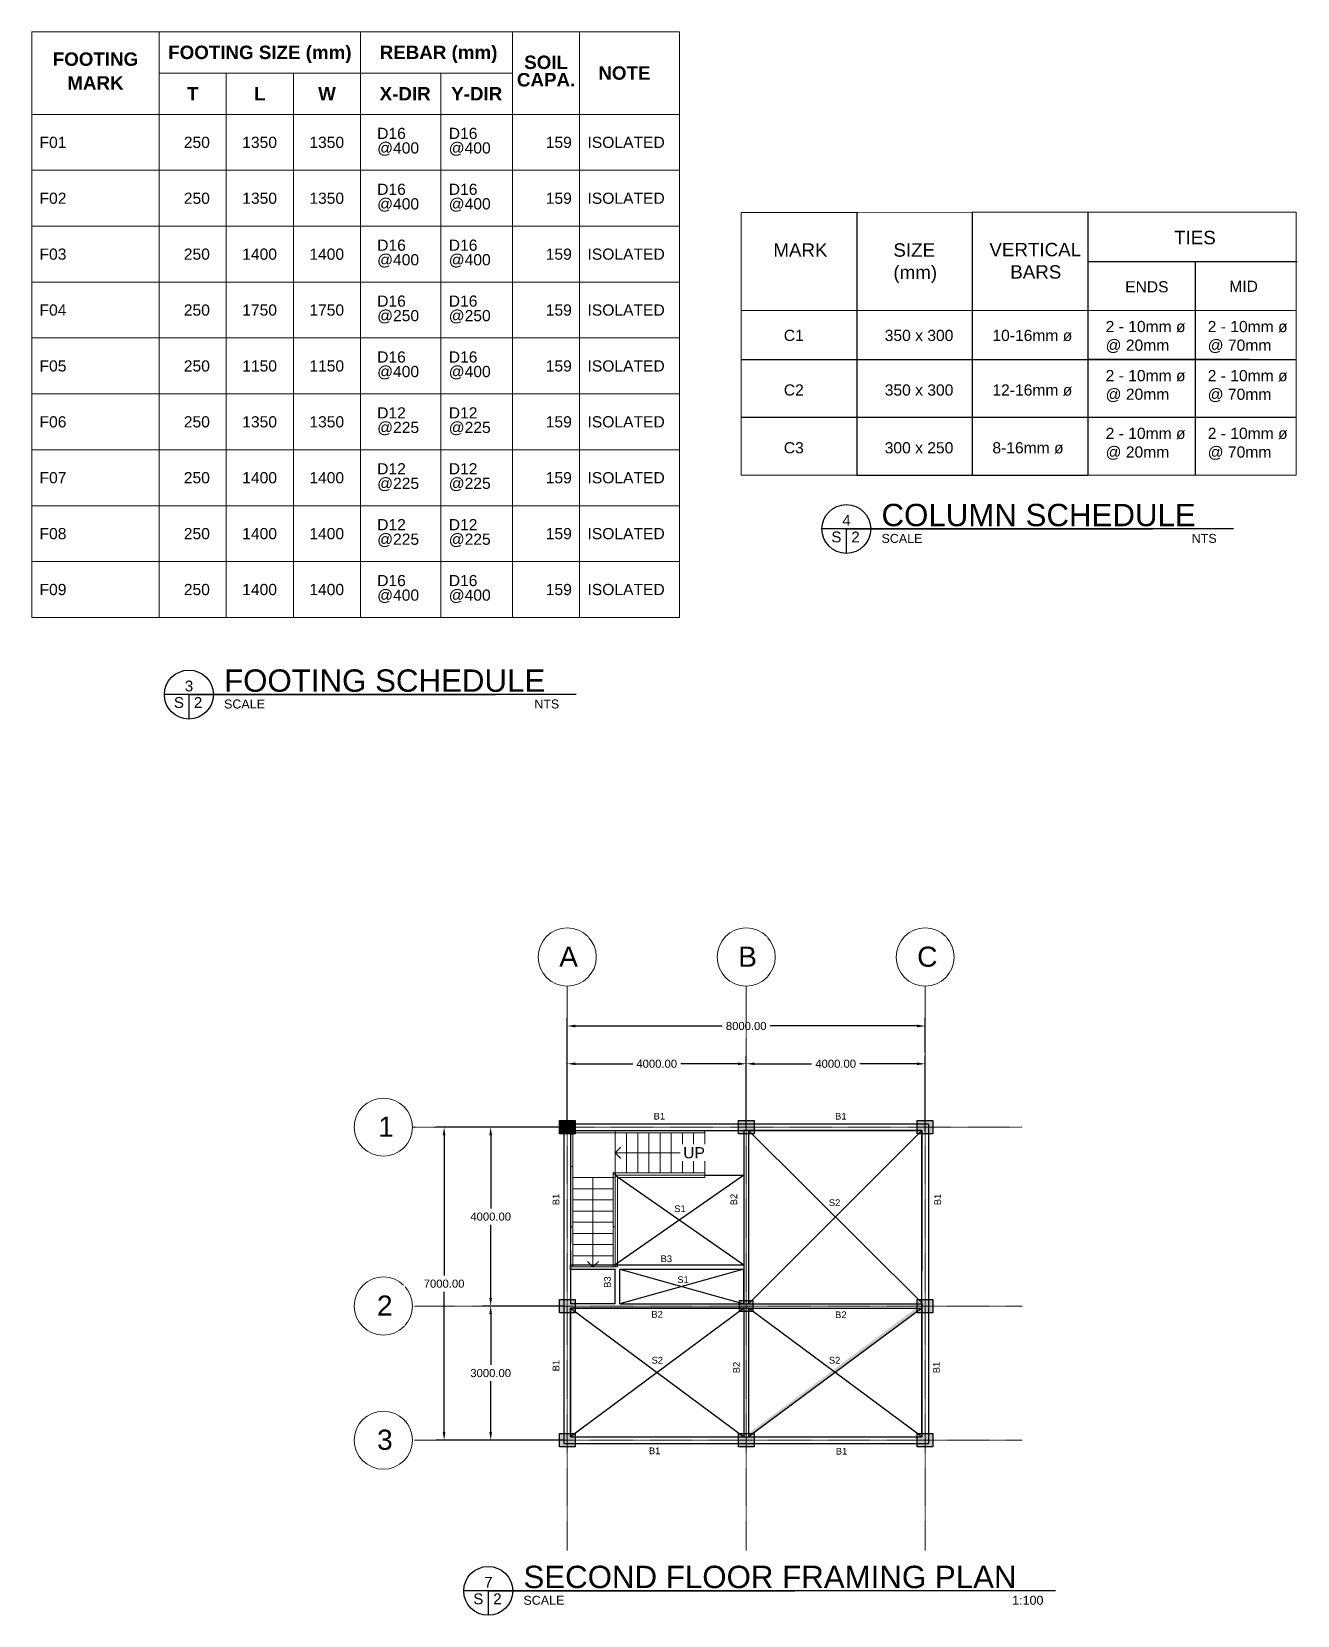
# Model space of a CAD drawing. Header units: inches. Extents: x -1 to 315328, y 6829 to 107833.
# Drawn here: x 209515 to 237801, y 66966 to 102381 of the extents above; entities that cross this region are included whole.
import ezdxf
from ezdxf.enums import TextEntityAlignment as Align

# ---------------------------------------------------------------- set-up
doc = ezdxf.new("R2010")
doc.units = ezdxf.units.IN
doc.header["$MEASUREMENT"] = 0
doc.linetypes.add('Grid Line', pattern=[22.225, 12.7, -3.175, 3.175, -3.175])
doc.linetypes.add('Overhead', pattern=[3.96875, 2.38125, -1.5875])
for name, color, linetype, lineweight in [('A-FLOR-HRAL', 11, 'Continuous', 9), ('S-COLS', 52, 'Continuous', 9), ('S-GRID', 1, 'Continuous', 9), ('S-GRID-IDEN', 1, 'Continuous', 9), ('S-STRS', 31, 'Continuous', 9), ('S-STRS-ANNO', 31, 'Continuous', 9), ('S-STRS-IDEN', 31, 'Continuous', 9), ('Table(Etc)', 8, 'Continuous', 0), ('Table(Main)', 2, 'Continuous', 0), ('Table(Sub)', 7, 'Continuous', 0), ('TableText(Body)', 7, 'Continuous', 0), ('TableText(Head)', 6, 'Continuous', 0), ('TableText(RowHead)', 9, 'Continuous', 0)]:
    doc.layers.add(name, color=color, linetype=linetype, lineweight=lineweight)
doc.layers.add('Layer2', color=7, linetype='Continuous')
doc.layers.add('TEXTS', color=2, linetype='Continuous')
doc.styles.add('Arial', font='arial.ttf', dxfattribs={"height": 250})
doc.styles.add('Arial_1', font='arial.ttf', dxfattribs={"height": 450})
doc.styles.add('Cell Body', font='arial.ttf')
doc.styles.add('Cell Head', font='arial.ttf')
doc.styles.get("Standard").update_dxf_attribs({"font": 'arial.ttf'})
doc.styles.add('Table Head', font='arialbd.ttf')
doc.dimstyles.get("Standard").update_dxf_attribs({"dimtxt": 0.18, "dimasz": 0.18, "dimexe": 0.18, "dimexo": 0.0625, "dimgap": 0.09, "dimtad": 0, "dimtih": 1, "dimtoh": 1, "dimdec": 4, "dimzin": 0, "dimdsep": 46, "dimtxsty": 'Standard', "dimcen": 0.09, "dimadec": 0, "dimazin": 0, "dimtfac": 1, "dimtdec": 4, "dimtofl": 0, "dimtmove": 0, "dimatfit": 3, "dimfxl": 1, "dimtolj": 1, "dimtzin": 0, "dimarcsym": 0})

# ---------------------------------------------------------------- blocks, each defined once
blk = doc.blocks.new('*D438')
at = {"color": 0, "lineweight": -2, "transparency": 16777216}
for p, q in [((221484, 77915), (221484, 80325)), ((221664, 80145), (224950, 80145)), ((229304, 80145), (226017, 80145)), ((229484, 79552), (229484, 80325))]:
    blk.add_line(p, q, dxfattribs=at)
at = {"color": 0, "transparency": 16777216}
for points in [[(221664, 80175), (221664, 80115), (221484, 80145)], [(229304, 80175), (229304, 80115), (229484, 80145)]]:
    blk.add_solid(points, dxfattribs=at)
at = {"layer": 'Defpoints', "color": 0, "transparency": 16777216}
for p in [(229484, 80145), (229484, 79489), (221484, 77853)]:
    blk.add_point(p, dxfattribs=at)
at = {"color": 0, "transparency": 16777216, "insert": (225484, 80145), "char_height": 180, "attachment_point": 5}
blk.add_mtext('\\A1;8000.00', dxfattribs=at)
blk = doc.blocks.new('*D439')
at = {"color": 0, "lineweight": -2, "transparency": 16777216}
for p, q in [((221484, 77915), (221484, 79480)), ((225484, 77870), (225484, 79480)), ((221664, 79300), (222947, 79300)), ((225304, 79300), (224020, 79300))]:
    blk.add_line(p, q, dxfattribs=at)
at = {"color": 0, "transparency": 16777216}
for points in [[(221664, 79330), (221664, 79270), (221484, 79300)], [(225304, 79330), (225304, 79270), (225484, 79300)]]:
    blk.add_solid(points, dxfattribs=at)
at = {"layer": 'Defpoints', "color": 0, "transparency": 16777216}
for p in [(225484, 79300), (221484, 77853), (225484, 77807)]:
    blk.add_point(p, dxfattribs=at)
at = {"color": 0, "transparency": 16777216, "insert": (223484, 79300), "char_height": 180, "attachment_point": 5}
blk.add_mtext('\\A1;4000.00', dxfattribs=at)
blk = doc.blocks.new('*D440')
at = {"color": 0, "lineweight": -2, "transparency": 16777216}
for p, q in [((225484, 77870), (225484, 79480)), ((229484, 77795), (229484, 79480)), ((225664, 79300), (226947, 79300)), ((229304, 79300), (228020, 79300))]:
    blk.add_line(p, q, dxfattribs=at)
at = {"color": 0, "transparency": 16777216}
for points in [[(225664, 79330), (225664, 79270), (225484, 79300)], [(229304, 79330), (229304, 79270), (229484, 79300)]]:
    blk.add_solid(points, dxfattribs=at)
at = {"layer": 'Defpoints', "color": 0, "transparency": 16777216}
for p in [(229484, 79300), (225484, 77807), (229484, 77732)]:
    blk.add_point(p, dxfattribs=at)
at = {"color": 0, "transparency": 16777216, "insert": (227484, 79300), "char_height": 180, "attachment_point": 5}
blk.add_mtext('\\A1;4000.00', dxfattribs=at)
blk = doc.blocks.new('*D443')
at = {"color": 0, "lineweight": -2, "transparency": 16777216}
for p, q in [((221421, 77882), (219593, 77882)), ((219773, 77702), (219773, 76064)), ((219773, 74062), (219773, 75700)), ((221421, 73882), (219593, 73882))]:
    blk.add_line(p, q, dxfattribs=at)
at = {"color": 0, "transparency": 16777216}
for points in [[(219743, 77702), (219803, 77702), (219773, 77882)], [(219743, 74062), (219803, 74062), (219773, 73882)]]:
    blk.add_solid(points, dxfattribs=at)
at = {"layer": 'Defpoints', "color": 0, "transparency": 16777216}
for p in [(221484, 77882), (219773, 73882), (221484, 73882)]:
    blk.add_point(p, dxfattribs=at)
at = {"color": 0, "transparency": 16777216, "insert": (219773, 75882), "char_height": 180, "attachment_point": 5}
blk.add_mtext('\\A1;4000.00', dxfattribs=at)
blk = doc.blocks.new('*D441')
at = {"color": 0, "lineweight": -2, "transparency": 16777216}
for p, q in [((221421, 73882), (219593, 73882)), ((219773, 73702), (219773, 72564)), ((219773, 71062), (219773, 72200)), ((221419, 70882), (219593, 70882))]:
    blk.add_line(p, q, dxfattribs=at)
at = {"color": 0, "transparency": 16777216}
for points in [[(219743, 73702), (219803, 73702), (219773, 73882)], [(219743, 71062), (219803, 71062), (219773, 70882)]]:
    blk.add_solid(points, dxfattribs=at)
at = {"layer": 'Defpoints', "color": 0, "transparency": 16777216}
for p in [(221484, 73882), (219773, 70882), (221481, 70882)]:
    blk.add_point(p, dxfattribs=at)
at = {"color": 0, "transparency": 16777216, "insert": (219773, 72382), "char_height": 180, "attachment_point": 5}
blk.add_mtext('\\A1;3000.00', dxfattribs=at)
blk = doc.blocks.new('*D442')
at = {"color": 0, "lineweight": -2, "transparency": 16777216}
for p, q in [((220445, 77882), (218552, 77882)), ((218732, 77702), (218732, 74564)), ((218732, 71062), (218732, 74200)), ((220445, 70882), (218552, 70882))]:
    blk.add_line(p, q, dxfattribs=at)
at = {"color": 0, "transparency": 16777216}
for points in [[(218702, 77702), (218762, 77702), (218732, 77882)], [(218702, 71062), (218762, 71062), (218732, 70882)]]:
    blk.add_solid(points, dxfattribs=at)
at = {"layer": 'Defpoints', "color": 0, "transparency": 16777216}
for p in [(220507, 77882), (218732, 70882), (220507, 70882)]:
    blk.add_point(p, dxfattribs=at)
at = {"color": 0, "transparency": 16777216, "insert": (218732, 74382), "char_height": 180, "attachment_point": 5}
blk.add_mtext('\\A1;7000.00', dxfattribs=at)
blk = doc.blocks.new('Top Rail Type - Top Rail_Internal_-425698-2F')
at = {"layer": 'A-FLOR-HRAL'}
for p, q in [((-7269, -3853), (-7269, -3128)), ((-7219, -3128), (-7219, -3853)), ((-7194, -3053), (-6269, -3053)), ((-6269, -3103), (-7194, -3103)), ((-6269, -3053), (-4269, -3053)), ((-6269, -3053), (-6269, -3103)), ((-4269, -3103), (-6269, -3103)), ((-4269, -3053), (-4269, -3103)), ((-7269, -3853), (-7219, -3853)), ((-7219, -5203), (-7269, -5203))]:
    blk.add_line(p, q, dxfattribs=at)
blk = doc.blocks.new('Top Rail Type - Top Rail_Internal_-V1-2F')
at = {"layer": 'A-FLOR-HRAL'}
for p, q in [((-7269, -3128), (-7269, -3853)), ((-7219, -3128), (-7219, -3853)), ((-6269, -3053), (-7194, -3053)), ((-6269, -3103), (-7194, -3103)), ((-4269, -3053), (-6269, -3053)), ((-4269, -3103), (-6269, -3103)), ((-4269, -3103), (-4269, -3053)), ((-7269, -3853), (-7269, -6103)), ((-7219, -3853), (-7219, -6103)), ((-7219, -6103), (-7269, -6103))]:
    blk.add_line(p, q, dxfattribs=at)
blk = doc.blocks.new('Top Rail Type - Top Rail_Internal_-425710-2F')
at = {"layer": 'A-FLOR-HRAL'}
for p, q in [((-6275, -4002), (-6324, -4002)), ((-6324, -4002), (-6319, -4022)), ((-6320, -4021), (-6270, -4033)), ((-6320, -4103), (-6320, -4021)), ((-6320, -4103), (-6270, -4103)), ((-6275, -4002), (-4269, -4002)), ((-6264, -4052), (-6275, -4002)), ((-6270, -4033), (-6270, -4103)), ((-4269, -4002), (-4269, -4052)), ((-6270, -5203), (-6320, -5203))]:
    blk.add_line(p, q, dxfattribs=at)
blk = doc.blocks.new('Top Rail Type - Top Rail_Internal_-V2-2F')
at = {"layer": 'A-FLOR-HRAL'}
for p, q in [((-6295, -4027), (-6320, -4027)), ((-6320, -4027), (-6320, -4103)), ((-6320, -4103), (-6320, -6103)), ((-6270, -4027), (-6295, -4027)), ((-6270, -4027), (-6270, -4103)), ((-6270, -4103), (-6270, -6103)), ((-6269, -4027), (-6269, -4002)), ((-6269, -4052), (-6269, -4027)), ((-4269, -4052), (-6269, -4052)), ((-4269, -4052), (-4269, -4002)), ((-6270, -6103), (-6320, -6103))]:
    blk.add_line(p, q, dxfattribs=at)
blk = doc.blocks.new('Grid - M_Grid Head - Circle-11575-1F')
at = {"layer": 'S-GRID-IDEN'}
blk.add_circle((0, 0), 6.5, dxfattribs=at)

msp = doc.modelspace()

# ---------------------------------------------------------------- hatches: boundary and pattern name
h = msp.add_hatch(color=256)
h.dxf.hatch_style = 1
h.paths.add_polyline_path([(221558.60211, 77732.11524), (221658.60211, 77732.11524), (221658.60211, 77807.11524), (221558.60211, 77807.11524)], flags=16)
h.paths.add_polyline_path([(221558.60211, 77807.11524), (221658.60211, 77807.11524), (221658.60211, 77957.11524), (221408.60211, 77957.11524), (221408.60211, 77732.11524), (221558.60211, 77732.11524)], flags=17)
h.paths.add_polyline_path([(221308.60211, 77732.11524), (221408.60211, 77732.11524), (221408.60211, 77957.11524), (221658.60211, 77957.11524), (221658.60211, 78032.11524), (221308.60211, 78032.11524)])
h = msp.add_hatch(color=256)
h.dxf.hatch_style = 1
h.paths.add_polyline_path([(225308.60211, 78032.11524), (225658.60211, 78032.11524), (225658.60211, 77732.11524), (225308.60211, 77732.11524)])
h.paths.add_polyline_path([(229658.60211, 77732.11524), (229308.60211, 77732.11524), (229308.60211, 78032.11524), (229658.60211, 78032.11524)])
h.paths.add_polyline_path([(221308.60211, 73732.11524), (221308.60211, 74032.11524), (221658.60211, 74032.11524), (221658.60211, 73732.11524)])
h.paths.add_polyline_path([(225333.60211, 73757.11524), (225333.60211, 74007.11524), (225633.60211, 74007.11524), (225633.60211, 73757.11524)])
h.paths.add_polyline_path([(229308.60211, 73732.11524), (229308.60211, 74032.11524), (229658.60211, 74032.11524), (229658.60211, 73732.11524)])
h.paths.add_polyline_path([(221308.60211, 70732.11524), (221308.60211, 71032.11524), (221658.60211, 71032.11524), (221658.60211, 70732.11524)])
h.paths.add_polyline_path([(225308.60211, 70732.11524), (225308.60211, 71032.11524), (225658.60211, 71032.11524), (225658.60211, 70732.11524)])
h.paths.add_polyline_path([(229308.60211, 70732.11524), (229308.60211, 71032.11524), (229658.60211, 71032.11524), (229658.60211, 70732.11524)])
edge = h.paths.add_edge_path()
edge.add_line((229408.60211, 73832.11524), (229408.60211, 73932.11524))
edge.add_line((225433.60211, 70957.11524), (225533.60211, 70957.11524))

# ---------------------------------------------------------------- linework, layer by layer
for p, q in [((221308.60211, 78032.11524), (221658.60211, 78032.11524)), ((221308.60211, 77732.11524), (221308.60211, 78032.11524)), ((221658.60211, 78032.11524), (221658.60211, 77732.11524)), ((225308.60211, 78032.11524), (225658.60211, 78032.11524)), ((225308.60211, 77732.11524), (225308.60211, 78032.11524)), ((225658.60211, 78032.11524), (225658.60211, 77732.11524)), ((229308.60211, 78032.11524), (229658.60211, 78032.11524)), ((229308.60211, 77732.11524), (229308.60211, 78032.11524)), ((229658.60211, 78032.11524), (229658.60211, 77732.11524)), ((221658.60211, 77732.11524), (221308.60211, 77732.11524)), ((221483.60211, 77732.11524), (221483.60211, 77882.11524)), ((221483.60211, 77882.11524), (221658.60211, 77882.11524)), ((225658.60211, 77732.11524), (225308.60211, 77732.11524)), ((225533.60211, 77807.11524), (225433.60211, 77807.11524)), ((225533.60211, 73932.11524), (229408.60211, 77807.11524)), ((229408.60211, 77807.11524), (225533.60211, 77807.11524)), ((225533.60211, 77807.11524), (229408.60211, 73957.11524)), ((229658.60211, 77732.11524), (229308.60211, 77732.11524)), ((229408.60211, 70957.11524), (229408.60211, 77807.11524)), ((222558.60211, 76807.51524), (225433.60211, 74807.11524)), ((225433.60211, 76807.51524), (222558.60211, 74807.11524)), ((224558.60211, 76807.51524), (225433.60211, 76807.51524)), ((221559.00211, 74807.11524), (225434.00211, 74807.11524)), ((221559.00211, 74707.11524), (221559.00211, 74807.11524)), ((221559.00211, 74707.11524), (222558.60211, 74707.11524)), ((222558.17452, 73932.11524), (222558.60211, 74707.11524)), ((222658.60211, 74707.11524), (225434.00211, 74707.11524)), ((222658.60211, 73932.11524), (222658.60211, 74707.11524)), ((222658.60211, 74707.11524), (225433.60211, 73932.11524)), ((225433.60211, 74707.11524), (222658.60211, 73932.11524)), ((225433.60211, 73932.11524), (225433.60211, 74707.11524)), ((221308.60211, 74032.11524), (221658.60211, 74032.11524)), ((221308.60211, 73732.11524), (221308.60211, 74032.11524)), ((221658.60211, 74032.11524), (221658.60211, 73732.11524)), ((229308.60211, 74032.11524), (229658.60211, 74032.11524)), ((229308.60211, 73732.11524), (229308.60211, 74032.11524)), ((229658.60211, 74032.11524), (229658.60211, 73732.11524)), ((221658.60211, 73732.11524), (221308.60211, 73732.11524)), ((222558.17452, 73932.11524), (221558.60211, 73932.11524)), ((225433.60211, 73832.11524), (221558.60211, 73832.11524)), ((225433.60211, 73832.11524), (221558.60211, 70957.11524)), ((221558.60211, 70957.11524), (221558.60211, 73832.11524)), ((221558.60211, 73832.11524), (225433.60211, 70957.11524)), ((225333.60211, 74007.11524), (225633.60211, 74007.11524)), ((225333.60211, 73757.11524), (225333.60211, 74007.11524)), ((225633.60211, 73757.11524), (225333.60211, 73757.11524)), ((225433.60211, 73932.11524), (225533.60211, 73932.11524)), ((225533.60211, 73832.11524), (225433.60211, 73832.11524)), ((229408.60211, 73832.11524), (225533.60211, 70957.11524)), ((229408.60211, 70957.11524), (225533.60211, 73832.11524)), ((225633.60211, 74007.11524), (225633.60211, 73757.11524)), ((229658.60211, 73732.11524), (229308.60211, 73732.11524)), ((229408.60211, 73957.11524), (229408.60211, 73832.11524)), ((229408.60211, 73832.11524), (229408.60211, 73932.11524)), ((221308.60211, 71032.11524), (221658.60211, 71032.11524)), ((221308.60211, 70732.11524), (221308.60211, 71032.11524)), ((221658.60211, 71032.11524), (221658.60211, 70732.11524)), ((225308.60211, 71032.11524), (225658.60211, 71032.11524)), ((225308.60211, 70732.11524), (225308.60211, 71032.11524)), ((225433.60211, 70957.11524), (225533.60211, 70957.11524)), ((225533.60211, 70957.11524), (229408.60211, 70957.11524)), ((225658.60211, 71032.11524), (225658.60211, 70732.11524)), ((229308.60211, 71032.11524), (229658.60211, 71032.11524)), ((229308.60211, 70732.11524), (229308.60211, 71032.11524)), ((229658.60211, 71032.11524), (229658.60211, 70732.11524)), ((221658.60211, 70732.11524), (221308.60211, 70732.11524)), ((225658.60211, 70732.11524), (225308.60211, 70732.11524)), ((229658.60211, 70732.11524), (229308.60211, 70732.11524))]:
    msp.add_line(p, q)
at = {"color": 7, "true_color": 0xffffff}
for p, q in [((221408.60211, 77957.11524), (221408.60211, 73882.11524)), ((221408.60211, 77957.11524), (225483.60211, 77957.11524)), ((225483.60211, 77957.11524), (229558.60211, 77957.11524)), ((229558.60211, 77957.11524), (229558.60211, 73882.11524)), ((221558.60211, 77807.11524), (221558.60211, 75271.11524)), ((221558.60211, 77807.11524), (225433.60211, 77807.11524)), ((225433.60211, 77807.11524), (225433.60211, 73932.11524)), ((225533.60211, 77807.11524), (229408.60211, 77807.11524)), ((225533.60211, 77807.11524), (225533.60211, 73932.11524)), ((229408.60211, 77807.11524), (229408.60211, 74659.00009)), ((221558.60211, 75121.11524), (221558.60211, 73932.11524)), ((221408.60211, 73882.11524), (221408.60211, 70807.11524)), ((221558.60211, 73832.11524), (221558.60211, 73155.23039)), ((221558.60211, 73832.11524), (221558.60211, 70957.11524)), ((221558.60211, 73832.11524), (225433.60211, 73832.11524)), ((222658.60211, 73932.11524), (225433.60211, 73932.11524)), ((225433.60211, 73832.11524), (225433.60211, 73155.23039)), ((225433.60211, 73832.11524), (225433.60211, 70957.11524)), ((225533.60211, 73932.11524), (229408.60211, 73932.11524)), ((225533.60211, 73832.11524), (225533.60211, 73155.23039)), ((225533.60211, 73832.11524), (225533.60211, 70957.11524)), ((225533.60211, 73832.11524), (229408.60211, 73832.11524)), ((229408.60211, 73957.11524), (229408.60211, 70957.11524)), ((229408.60211, 73832.11524), (229408.60211, 73155.23039)), ((229558.60211, 73957.11524), (229558.60211, 70807.11524)), ((221558.60211, 70957.11524), (225433.60211, 70957.11524)), ((225533.60211, 70957.11524), (229408.60211, 70957.11524)), ((221408.60211, 70807.11524), (225483.60211, 70807.11524)), ((225483.60211, 70807.11524), (229558.60211, 70807.11524))]:
    msp.add_line(p, q, dxfattribs=at)
msp.add_lwpolyline([(221308.60211, 78032.11524), (221658.60211, 78032.11524), (221658.60211, 77732.11524), (221308.60211, 77732.11524)], close=True)
msp.add_lwpolyline([(221308.60211, 78032.11524), (221658.60211, 78032.11524), (221658.60211, 77732.11524), (221308.60211, 77732.11524)], close=True)
at = {"layer": 'Layer2', "ltscale": 1000}
for p, q in [((227955.01572, 98340.73544), (227955.01572, 96146.48387)), ((233118.45412, 98341.50199), (233118.65032, 96146.48387)), ((233118.55222, 97243.99293), (237800.96262, 97243.99293)), ((235521.15881, 97243.99293), (235521.20786, 96146.48387)), ((230536.7349, 96629.21922), (230536.7349, 96146.58103)), ((227955.01572, 96146.48387), (227955.05701, 95049.35809)), ((227955.01572, 96146.1103), (227955.01572, 95048.98452)), ((230536.7349, 96146.58103), (230536.7349, 95049.45524)), ((233118.65032, 96146.48387), (233118.74837, 95049.55241)), ((235521.20786, 96146.48387), (235521.20786, 95049.55241)), ((225373.33783, 95048.88736), (227955.01572, 95048.98452)), ((225373.33783, 95048.88736), (227955.25317, 95048.88736)), ((227955.05701, 95049.35809), (230536.7349, 95049.45524)), ((227955.05701, 95049.35809), (230536.97235, 95049.35809)), ((227955.05701, 95049.35809), (227955.09829, 93952.2323)), ((227955.05701, 95048.98452), (227955.05701, 93756.99711)), ((230536.7349, 95049.45524), (233118.74837, 95049.55241)), ((230536.77619, 95049.45524), (230536.77619, 93756.99711)), ((230536.97235, 95049.35809), (233118.69161, 95049.35809)), ((233118.69161, 95049.35809), (233118.77499, 93756.99711)), ((233118.69161, 95049.35809), (237773.19455, 95049.35809)), ((236734.19534, 95049.55241), (233118.74837, 95049.55241)), ((235521.24914, 95049.35809), (235521.24914, 93756.99711)), ((225373.37293, 93756.99711), (236734.23663, 93756.99711)), ((225373.37293, 93756.99711), (227955.28828, 93756.99711)), ((227955.09211, 93757.46784), (230537.00746, 93757.46784)), ((227955.09211, 93757.46784), (227955.1334, 92660.34205)), ((227955.09211, 93757.09427), (227955.09211, 92465.10686)), ((230536.81129, 93757.56499), (230536.81129, 92465.10686)), ((230537.00746, 93757.46784), (233118.72672, 93757.46784)), ((233118.72672, 93757.46784), (233118.81009, 92465.10686)), ((233118.72672, 93757.46784), (237773.22966, 93757.46784)), ((235521.28425, 93757.46784), (235521.28425, 92465.10686)), ((227955.12722, 92465.57759), (230537.04257, 92465.57759)), ((230537.04257, 92465.57759), (233118.76183, 92465.57759))]:
    msp.add_line(p, q, dxfattribs=at)
at = {"layer": 'Layer2'}
for p, q in [((227955.01572, 98340.73544), (227955.01572, 96628.74849)), ((230536.7349, 98341.20617), (230536.7349, 96629.21922))]:
    msp.add_line(p, q, dxfattribs=at)
at = {"layer": 'S-COLS', "lineweight": 35}
for p, q in [((221558.60211, 77732.11524), (221633.60211, 77732.11524)), ((221633.60211, 77732.11524), (221633.60211, 77807.11524))]:
    msp.add_line(p, q, dxfattribs=at)
at = {"layer": 'S-GRID', "linetype": 'Grid Line'}
for p, q in [((221483.60211, 68417.95438), (221483.60211, 81037.34708)), ((225483.60211, 68417.95438), (225483.60211, 81037.34708)), ((229483.60211, 68417.95438), (229483.60211, 81037.34708)), ((218024.60842, 77882.11524), (231653.64029, 77882.11524)), ((218073.8834, 73882.11524), (231653.64029, 73882.11524)), ((218073.8834, 70882.11524), (231653.64029, 70882.11524))]:
    msp.add_line(p, q, dxfattribs=at)
at = {"layer": 'S-STRS'}
for p, q in [((222558.60211, 76857.51524), (222558.60211, 77756.71524)), ((222808.60211, 76857.51524), (222808.60211, 77756.71524)), ((223058.60211, 76857.51524), (223058.60211, 77756.71524)), ((223308.60211, 76857.51524), (223308.60211, 77756.71524)), ((223558.60211, 76857.51524), (223558.60211, 77756.71524)), ((223808.60211, 76857.51524), (223808.60211, 77756.71524)), ((224058.60211, 76857.51524), (224058.60211, 77756.71524)), ((224308.60211, 76857.51524), (224308.60211, 77756.71524)), ((224558.60211, 76857.51524), (224558.60211, 77756.71524)), ((222508.20211, 76757.11524), (221609.00211, 76757.11524)), ((222508.20211, 76507.11524), (221609.00211, 76507.11524)), ((222608.60211, 76807.11524), (222558.60211, 76807.11524)), ((222558.60211, 76807.11524), (222558.60211, 76757.11524)), ((222558.60211, 76757.11524), (222558.60211, 76507.11524)), ((222558.60211, 76507.11524), (222558.60211, 76257.11524)), ((222808.60211, 76807.11524), (222608.60211, 76807.11524)), ((222608.60211, 76757.11524), (222608.60211, 74757.11524)), ((224558.60211, 76757.11524), (222608.60211, 76757.11524)), ((223058.60211, 76807.11524), (222808.60211, 76807.11524)), ((223308.60211, 76807.11524), (223058.60211, 76807.11524)), ((223558.60211, 76807.11524), (223308.60211, 76807.11524)), ((223808.60211, 76807.11524), (223558.60211, 76807.11524)), ((224058.60211, 76807.11524), (223808.60211, 76807.11524)), ((224308.60211, 76807.11524), (224058.60211, 76807.11524)), ((224558.60211, 76807.11524), (224308.60211, 76807.11524)), ((224558.60211, 76757.11524), (224558.60211, 76807.11524)), ((222508.20211, 76257.11524), (221609.00211, 76257.11524)), ((222558.60211, 76257.11524), (222558.60211, 76007.11524)), ((222508.20211, 76007.11524), (221609.00211, 76007.11524)), ((222558.60211, 76007.11524), (222558.60211, 75757.11524)), ((222508.20211, 75757.11524), (221609.00211, 75757.11524)), ((222508.20211, 75507.11524), (221609.00211, 75507.11524)), ((222558.60211, 75757.11524), (222558.60211, 75507.11524)), ((222558.60211, 75507.11524), (222558.60211, 75257.11524)), ((222508.20211, 75257.11524), (221609.00211, 75257.11524)), ((222558.60211, 75257.11524), (222558.60211, 75007.11524)), ((222508.20211, 75007.11524), (221609.00211, 75007.11524)), ((222508.20211, 74757.11524), (221609.00211, 74757.11524)), ((222558.60211, 75007.11524), (222558.60211, 74757.11524)), ((222558.60211, 74757.11524), (222608.60211, 74757.11524))]:
    msp.add_line(p, q, dxfattribs=at)
at = {"layer": 'S-STRS', "linetype": 'Overhead'}
for p, q in [((222558.60211, 76857.51524), (222558.60211, 77756.71524)), ((222808.60211, 76857.51524), (222808.60211, 77756.71524)), ((223058.60211, 76857.51524), (223058.60211, 77756.71524)), ((223308.60211, 76857.51524), (223308.60211, 77756.71524)), ((223558.60211, 76857.51524), (223558.60211, 77756.71524)), ((223808.60211, 76857.51524), (223808.60211, 77756.71524)), ((224058.60211, 76857.51524), (224058.60211, 77756.71524)), ((224308.60211, 76857.51524), (224308.60211, 77756.71524)), ((224558.60211, 76857.51524), (224558.60211, 77756.71524)), ((222508.20211, 76757.11524), (221609.00211, 76757.11524)), ((222508.20211, 76507.11524), (221609.00211, 76507.11524)), ((222508.20211, 76257.11524), (221609.00211, 76257.11524)), ((222508.20211, 76007.11524), (221609.00211, 76007.11524)), ((222508.20211, 75757.11524), (221609.00211, 75757.11524)), ((222508.20211, 75507.11524), (221609.00211, 75507.11524)), ((222508.20211, 75257.11524), (221609.00211, 75257.11524)), ((222508.20211, 75007.11524), (221609.00211, 75007.11524))]:
    msp.add_line(p, q, dxfattribs=at)
at = {"layer": 'S-STRS-ANNO'}
for p, q in [((222558.60211, 77307.11524), (222683.60211, 77432.11524)), ((222808.60211, 77307.11524), (222558.60211, 77307.11524)), ((222558.60211, 77307.11524), (222683.60211, 77182.11524)), ((223058.60211, 77307.11524), (222808.60211, 77307.11524)), ((223308.60211, 77307.11524), (223058.60211, 77307.11524)), ((223558.60211, 77307.11524), (223308.60211, 77307.11524)), ((223808.60211, 77307.11524), (223558.60211, 77307.11524)), ((224058.60211, 77307.11524), (223808.60211, 77307.11524)), ((224308.60211, 77307.11524), (224058.60211, 77307.11524)), ((224558.60211, 77307.11524), (224308.60211, 77307.11524)), ((222058.60211, 76757.11524), (222058.60211, 76507.11524)), ((222058.60211, 76507.11524), (222058.60211, 76257.11524)), ((222058.60211, 76257.11524), (222058.60211, 76007.11524)), ((222058.60211, 76007.11524), (222058.60211, 75757.11524)), ((222058.60211, 75757.11524), (222058.60211, 75507.11524)), ((222058.60211, 75507.11524), (222058.60211, 75257.11524)), ((222058.60211, 75257.11524), (222058.60211, 75007.11524)), ((222058.60211, 74757.11524), (221933.60211, 74882.11524)), ((222058.60211, 75007.11524), (222058.60211, 74757.11524)), ((222058.60211, 74757.11524), (222183.60211, 74882.11524))]:
    msp.add_line(p, q, dxfattribs=at)
at = {"layer": 'Table(Etc)'}
for p, q in [((221761.44577, 102381.19176), (221761.44577, 100531.19176)), ((212364.85223, 101456.19176), (220261.44577, 101456.19176)), ((213864.85223, 101456.19176), (213864.85223, 100531.19176)), ((215364.85223, 101456.19176), (215364.85223, 100531.19176)), ((218661.44577, 101456.19176), (218661.44577, 100531.19176)), ((213864.85223, 100531.19176), (213864.85223, 89281.19176)), ((215364.85223, 100531.19176), (215364.85223, 89281.19176)), ((218661.44577, 100531.19176), (218661.44577, 89281.19176)), ((221761.44577, 100531.19176), (221761.44577, 89281.19176)), ((209514.85223, 99281.19176), (223992.45497, 99281.19176)), ((209514.85223, 98031.19176), (223992.45497, 98031.19176)), ((209514.85223, 96781.19176), (223992.45497, 96781.19176)), ((209514.85223, 95531.19176), (223992.45497, 95531.19176)), ((209514.85223, 94281.19176), (223992.45497, 94281.19176)), ((209514.85223, 93031.19176), (223992.45497, 93031.19176)), ((209514.85223, 91781.19176), (223992.45497, 91781.19176)), ((209514.85223, 90531.19176), (223992.45497, 90531.19176))]:
    msp.add_line(p, q, dxfattribs=at)
at = {"layer": 'Table(Main)'}
for p, q in [((209514.85223, 100531.19176), (209514.85223, 89281.19176)), ((223992.45497, 100531.19176), (223992.45497, 89281.19176)), ((225373.29654, 98340.26472), (227955.01572, 98340.73544)), ((227955.01572, 98340.73544), (230536.7349, 98341.20617)), ((209514.85223, 89281.19176), (223992.45497, 89281.19176))]:
    msp.add_line(p, q, dxfattribs=at)
at = {"layer": 'Table(Main)', "ltscale": 1000}
for p, q in [((225373.29654, 98340.26472), (225373.29654, 96146.01315)), ((230536.7349, 98341.20617), (233118.45412, 98341.50199)), ((233118.45412, 98341.50199), (237773.15326, 98341.50199)), ((237773.15326, 98341.50199), (237773.15326, 96146.48387)), ((225373.29654, 96146.01315), (227955.21188, 96146.01315)), ((225373.29654, 96146.01315), (225373.33783, 95048.88736)), ((227955.01572, 96146.48387), (230536.93106, 96146.48387)), ((230536.93106, 96146.48387), (233118.65032, 96146.48387)), ((233118.65032, 96146.48387), (237773.15326, 96146.48387)), ((237773.15326, 96146.48387), (237773.15326, 95049.55241)), ((225373.33783, 95048.88736), (225373.37293, 93756.99711)), ((237773.19455, 95049.35809), (237773.19455, 93756.99711)), ((225373.37293, 93756.99711), (225373.40804, 92465.10686)), ((237773.22966, 93757.46784), (237773.22966, 92465.10686)), ((225373.40804, 92465.10686), (236734.27174, 92465.10686)), ((225373.40804, 92465.10686), (227955.32339, 92465.10686)), ((233118.76183, 92465.57759), (237773.22966, 92465.57759))]:
    msp.add_line(p, q, dxfattribs=at)
at = {"layer": 'Table(Main)'}
msp.add_lwpolyline([(209514.85223, 100531.19176), (209514.85223, 102381.19176), (223992.45497, 102381.19176), (223992.45497, 100531.19176), (209514.85223, 100531.19176)], dxfattribs=at)
at = {"layer": 'Table(Sub)'}
for p, q in [((212364.85223, 102381.19176), (212364.85223, 100531.19176)), ((216864.85223, 102381.19176), (216864.85223, 100531.19176)), ((220261.44577, 102381.19176), (220261.44577, 100531.19176)), ((212364.85223, 100531.19176), (212364.85223, 89281.19176)), ((216864.85223, 100531.19176), (216864.85223, 89281.19176)), ((220261.44577, 100531.19176), (220261.44577, 89281.19176))]:
    msp.add_line(p, q, dxfattribs=at)
at = {"layer": 'TEXTS'}
for p, q in [((236375.10713, 91259.88658), (227174.63258, 91259.88658)), ((227721.54717, 91259.88658), (234571.21461, 91259.88658)), ((227721.54717, 91259.88658), (227721.54717, 90712.97198)), ((227721.54717, 91259.88658), (227721.54717, 90712.97198)), ((227721.54717, 91259.88658), (227721.54717, 90712.97198)), ((221681.19394, 87557.04713), (212480.71938, 87557.04713)), ((213027.63398, 87557.04713), (219877.30142, 87557.04713)), ((213027.63398, 87557.04713), (213027.63398, 87010.13253)), ((213027.63398, 87557.04713), (213027.63398, 87010.13253)), ((213027.63398, 87557.04713), (213027.63398, 87010.13253)), ((232400.18313, 67512.71024), (219172.00584, 67512.71024)), ((219718.92044, 67512.71024), (226568.58788, 67512.71024)), ((219718.92044, 67512.71024), (219718.92044, 66965.79565)), ((219718.92044, 67512.71024), (219718.92044, 66965.79565)), ((219718.92044, 67512.71024), (219718.92044, 66965.79565)), ((219718.92044, 67512.71024), (219718.92044, 66965.79565))]:
    msp.add_line(p, q, dxfattribs=at)
for centre in [(227721.54717, 91259.88658), (227721.54717, 91259.88658), (227721.54717, 91259.88658), (213027.63398, 87557.04713), (213027.63398, 87557.04713), (213027.63398, 87557.04713), (219718.92044, 67512.71024), (219718.92044, 67512.71024), (219718.92044, 67512.71024), (219718.92044, 67512.71024)]:
    msp.add_circle(centre, 546.9146, dxfattribs=at)

# ---------------------------------------------------------------- block references
at = {"layer": 'A-FLOR-HRAL'}
for name in ['Top Rail Type - Top Rail_Internal_-425698-2F', 'Top Rail Type - Top Rail_Internal_-V1-2F', 'Top Rail Type - Top Rail_Internal_-425710-2F', 'Top Rail Type - Top Rail_Internal_-V2-2F']:
    msp.add_blockref(name, (228828.09313, 80859.65709), dxfattribs=at)
at = {"layer": 'S-GRID-IDEN', "xscale": 99.99999999999993, "yscale": 99.99999999999993, "zscale": 99.99999999999993}
for p in [(221483.60211, 81687.34708), (225483.60211, 81687.34708), (229483.60211, 81687.34708)]:
    msp.add_blockref('Grid - M_Grid Head - Circle-11575-1F', p, dxfattribs=at)
at = {"layer": 'S-GRID-IDEN', "xscale": 99.99999999999993, "yscale": 99.99999999999993, "zscale": 99.99999999999993, "rotation": 269.9999999999994}
for p in [(217374.60842, 77882.11524), (217374.60842, 73882.11524), (217374.60842, 70882.11524)]:
    msp.add_blockref('Grid - M_Grid Head - Circle-11575-1F', p, dxfattribs=at)

# ---------------------------------------------------------------- texts
for s, p in [('4', (227631.18957, 91330.97613)), ('S', (227386.53118, 90960.63795)), ('2', (227833.31902, 90960.63795)), ('3', (212937.27638, 87628.13668)), ('S', (212692.61799, 87257.7985)), ('2', (213139.40582, 87257.7985)), ('7', (219628.56283, 67583.7998)), ('S', (219383.90445, 67213.46161)), ('2', (219830.69228, 67213.46161))]:
    msp.add_text(s, height=242.20035).set_placement(p)
at = {"char_height": 150, "attachment_point": 1}
for s, heights, insert in [('B1', [0], (223413.77214, 78202.92728)), ('B1', [0], (227471.55442, 78202.92728)), ('S2', [0], (227331.33463, 76269.16977)), ('S1', [0], (223876.93983, 76133.72697)), ('B3', [0], (223570.90514, 75014.65411)), ('S1', [0], (223945.18966, 74548.03373)), ('B2', [0], (223364.55049, 73771.5388)), ('B2', [155.11596], (227471.10211, 73761.32667)), ('S2', [0], (223367.82821, 72745.81194)), ('S2', [0], (227331.33463, 72745.81194)), ('B1', [0], (223308.86386, 70719.29792)), ('B1', [0], (227486.28852, 70711.45459))]:
    msp.add_mtext_dynamic_manual_height_columns(s, width=829.3187729, gutter_width=1, heights=heights, dxfattribs=dict(at, insert=insert))
at = {"char_height": 150, "attachment_point": 1, "rotation": 90}
for s, insert in [('B1', (221157.35786, 76137.02735)), ('B2', (225132.50883, 76137.02735)), ('B1', (229685.54926, 76137.02735)), ('B3', (222307.21997, 74289.55788)), ('B1', (221157.35786, 72421.35353)), ('B2', (225190.81179, 72379.60141)), ('B1', (229660.42941, 72379.60141))]:
    msp.add_mtext_dynamic_manual_height_columns(s, width=829.3187729, gutter_width=1, heights=[0], dxfattribs=dict(at, insert=insert))
at = {"layer": 'Layer2', "color": 6, "char_height": 300, "attachment_point": 1}
for s, insert, width in [('TIES', (235047.68574, 97927.47518), 1225.3067825), ('MARK', (226090.63723, 97647.91965), 1225.3067825), ('SIZE\\P(mm)', (228773.27165, 97648.39037), 897.0679101), ('VERTICAL\\P    BARS', (230920.00253, 97658.64925), 2483.179974)]:
    msp.add_mtext(s, dxfattribs=dict(at, insert=insert, width=width))
at = {"layer": 'Layer2', "color": 6, "char_height": 250, "attachment_point": 1, "rotation": 359.989757068}
for s, insert, width in [('ENDS', (233952.99048, 96801.5174), 486.6230197), ('MID', (236280.70051, 96812.26697), 471.7483708)]:
    msp.add_mtext(s, dxfattribs=dict(at, insert=insert, width=width))
at = {"layer": 'Layer2', "char_height": 250, "attachment_point": 1, "rotation": 359.989757068}
for s, insert, width in [('C1', (226324.94711, 95714.29137), 486.6230197), ('350 x 300', (228580.34644, 95713.87652), 1677.9526105), ('10-16mm ø', (230986.45314, 95713.45802), 1816.8232999), ('2 - 10mm ø @ 20mm ', (233517.15994, 95912.40679), 1983.4450914), ('2 - 10mm ø @ 70mm ', (235798.65918, 95911.99892), 1859.6389791), ('2 - 10mm ø @ 20mm ', (233517.20897, 94815.28101), 1983.4450914), ('2 - 10mm ø @ 70mm ', (235798.70821, 94814.87314), 1859.6389791), ('C2', (226324.99298, 94493.53774), 486.6230197), ('350 x 300', (228580.12821, 94493.13458), 1891.2428704), ('12-16mm ø', (230986.66849, 94492.70436), 1816.8232999), ('2 - 10mm ø @ 20mm ', (233517.23633, 93523.39076), 1983.4450914), ('2 - 10mm ø @ 70mm ', (235798.73557, 93522.98289), 1859.6389791), ('C3', (226325.02809, 93201.64749), 486.6230197), ('300 x 250', (228579.89725, 93201.24438), 1891.2428704), ('8-16mm ø', (230986.50752, 93200.81414), 1816.8232999)]:
    msp.add_mtext(s, dxfattribs=dict(at, insert=insert, width=width))
at = {"layer": 'TableText(Body)', "style": 'Cell Body'}
for s, p in [('D16', (217236.44577, 99906.19176)), ('D16', (218836.44577, 99906.19176)), ('D16', (217236.44577, 98656.19176)), ('D16', (218836.44577, 98656.19176)), ('D16', (217236.44577, 97406.19176)), ('D16', (218836.44577, 97406.19176)), ('D16', (217236.44577, 96156.19176)), ('D16', (218836.44577, 96156.19176)), ('D16', (217236.44577, 94906.19176)), ('D16', (218836.44577, 94906.19176)), ('D12', (217236.44577, 93656.19176)), ('D12', (218836.44577, 93656.19176)), ('D12', (217236.44577, 92406.19176)), ('D12', (218836.44577, 92406.19176)), ('D12', (217236.44577, 91156.19176)), ('D12', (218836.44577, 91156.19176)), ('D16', (217236.44577, 89906.19176)), ('D16', (218836.44577, 89906.19176))]:
    msp.add_text(s, height=250, dxfattribs=at).set_placement(p, align=Align.BOTTOM_LEFT)
for s, p in [('250', (213497.22069, 99906.19176)), ('1350', (214997.22069, 99906.19176)), ('1350', (216497.22069, 99906.19176)), ('159', (221586.44577, 99906.19176)), ('250', (213497.22069, 98656.19176)), ('1350', (214997.22069, 98656.19176)), ('1350', (216497.22069, 98656.19176)), ('159', (221586.44577, 98656.19176)), ('250', (213497.22069, 97406.19176)), ('1400', (214997.22069, 97406.19176)), ('1400', (216497.22069, 97406.19176)), ('159', (221586.44577, 97406.19176)), ('250', (213497.22069, 96156.19176)), ('1750', (214997.22069, 96156.19176)), ('1750', (216497.22069, 96156.19176)), ('159', (221586.44577, 96156.19176)), ('250', (213497.22069, 94906.19176)), ('1150', (214997.22069, 94906.19176)), ('1150', (216497.22069, 94906.19176)), ('159', (221586.44577, 94906.19176)), ('250', (213497.22069, 93656.19176)), ('1350', (214997.22069, 93656.19176)), ('1350', (216497.22069, 93656.19176)), ('159', (221586.44577, 93656.19176)), ('250', (213497.22069, 92406.19176)), ('1400', (214997.22069, 92406.19176)), ('1400', (216497.22069, 92406.19176)), ('159', (221586.44577, 92406.19176)), ('250', (213497.22069, 91156.19176)), ('1400', (214997.22069, 91156.19176)), ('1400', (216497.22069, 91156.19176)), ('159', (221586.44577, 91156.19176)), ('250', (213497.22069, 89906.19176)), ('1400', (214997.22069, 89906.19176)), ('1400', (216497.22069, 89906.19176)), ('159', (221586.44577, 89906.19176))]:
    msp.add_text(s, height=250, dxfattribs=at).set_placement(p, align=Align.MIDDLE_RIGHT)
for s, p in [('@400', (217236.44577, 99906.19176)), ('@400', (218836.44577, 99906.19176)), ('@400', (217236.44577, 98656.19176)), ('@400', (218836.44577, 98656.19176)), ('@400', (217236.44577, 97406.19176)), ('@400', (218836.44577, 97406.19176)), ('@250', (217236.44577, 96156.19176)), ('@250', (218836.44577, 96156.19176)), ('@400', (217236.44577, 94906.19176)), ('@400', (218836.44577, 94906.19176)), ('@225', (217236.44577, 93656.19176)), ('@225', (218836.44577, 93656.19176)), ('@225', (217236.44577, 92406.19176)), ('@225', (218836.44577, 92406.19176)), ('@225', (217236.44577, 91156.19176)), ('@225', (218836.44577, 91156.19176)), ('@400', (217236.44577, 89906.19176)), ('@400', (218836.44577, 89906.19176))]:
    msp.add_text(s, height=250, dxfattribs=at).set_placement(p, align=Align.TOP_LEFT)
for p in [(221936.44577, 99906.19176), (221936.44577, 98656.19176), (221936.44577, 97406.19176), (221936.44577, 96156.19176), (221936.44577, 94906.19176), (221936.44577, 93656.19176), (221936.44577, 92406.19176), (221936.44577, 91156.19176), (221936.44577, 89906.19176)]:
    msp.add_text('ISOLATED', height=250, dxfattribs=at).set_placement(p, align=Align.MIDDLE_LEFT)
at = {"layer": 'TableText(Head)', "style": 'Table Head'}
for s, p in [('FOOTING SIZE (mm)', (214614.85223, 101918.69176)), ('REBAR (mm)', (218608.27285, 101918.69176)), ('FOOTING', (210939.85223, 101767.31795)), ('MARK', (210939.85223, 101235.29677)), ('NOTE', (222761.44577, 101456.19176)), ('T', (213114.85223, 100993.69176)), ('L', (214614.85223, 100993.69176)), ('W', (216114.85223, 100993.69176)), ('X-DIR', (217861.44577, 100993.69176)), ('Y-DIR', (219461.44577, 100993.69176))]:
    msp.add_text(s, height=300, dxfattribs=at).set_placement(p, align=Align.MIDDLE_CENTER)
msp.add_text('SOIL', height=300, dxfattribs=at).set_placement((221011.44577, 101456.19176), align=Align.BOTTOM_CENTER)
msp.add_text('CAPA.', height=300, dxfattribs=at).set_placement((221011.44577, 101456.19176), align=Align.TOP_CENTER)
at = {"layer": 'TableText(RowHead)', "style": 'Cell Head'}
for s, p in [('F01', (209689.85223, 99906.19176)), ('F02', (209689.85223, 98656.19176)), ('F03', (209689.85223, 97406.19176)), ('F04', (209689.85223, 96156.19176)), ('F05', (209689.85223, 94906.19176)), ('F06', (209689.85223, 93656.19176)), ('F07', (209689.85223, 92406.19176)), ('F08', (209689.85223, 91156.19176)), ('F09', (209689.85223, 89906.19176))]:
    msp.add_text(s, height=250, dxfattribs=at).set_placement(p, align=Align.MIDDLE_LEFT)
at = {"layer": 'TEXTS'}
for s, height, p in [('COLUMN SCHEDULE', 499.9996013, (228507.77871, 91322.05358)), ('SCALE', 200, (228507.15119, 90949.07589)), ('NTS', 200, (235440.79601, 90949.07589)), ('FOOTING SCHEDULE', 499.9996013, (213813.86552, 87619.21413)), ('SCALE', 200, (213813.238, 87246.23644)), ('NTS', 200, (220746.88282, 87246.23644)), ('SECOND FLOOR FRAMING PLAN', 499.9996013, (220505.15197, 67574.87725)), ('SCALE', 200, (220504.52445, 67201.89955)), ('1:100', 200, (231428.07699, 67201.89955))]:
    msp.add_text(s, height=height, dxfattribs=at).set_placement(p)

# ---------------------------------------------------------------- dimensions: what is measured, and where the dimension line sits
for base, p1, p2, override, picture, middle in [((229483.60211, 80144.97722), (221483.60211, 77852.56393), (229483.60211, 79489.3782), {"dimscale": 1000, "dimdec": 2}, '*D438', (225483.60211, 80144.97722)), ((225483.60211, 79300.02057), (221483.60211, 77852.56393), (225483.60211, 77807.11524), {"dimscale": 1000, "dimdec": 2, "dimtmove": 1}, '*D439', (223483.60211, 79300.02057)), ((229483.60211, 79300.02057), (225483.60211, 77807.11524), (229483.60211, 77732.11524), {"dimscale": 1000, "dimdec": 2}, '*D440', (227483.60211, 79300.02057))]:
    dim = msp.add_linear_dim(base=base, p1=p1, p2=p2, dimstyle='Standard', override=override)
    dim.commit()
    dim.dimension.update_dxf_attribs({"geometry": picture, "text_midpoint": middle})
for base, p1, p2, override, picture, middle in [((218731.79094, 70882.11524), (220507.0173, 77882.11524), (220507.0173, 70882.11524), {"dimscale": 1000, "dimdec": 2}, '*D442', (218731.79094, 74382.11524)), ((219772.9325, 73882.11524), (221483.60211, 77882.11524), (221483.60211, 73882.11524), {"dimscale": 1000, "dimdec": 2}, '*D443', (219772.9325, 75882.11524)), ((219772.9325, 70882.11524), (221483.60211, 73882.11524), (221481.05919, 70882.11524), {"dimscale": 1000, "dimdec": 2, "dimtmove": 1}, '*D441', (219772.9325, 72382.11524))]:
    dim = msp.add_linear_dim(base=base, p1=p1, p2=p2, angle=90, dimstyle='Standard', override=override)
    dim.commit()
    dim.dimension.update_dxf_attribs({"geometry": picture, "text_midpoint": middle})

# ---------------------------------------------------------------- next in the draw order: texts
at = {"layer": 'S-GRID-IDEN', "char_height": 450, "attachment_point": 1, "style": 'Arial_1', "bg_fill": 2}
for s, insert, width in [('A', (221304.98004, 81919.9134), 424.894375), ('B', (225304.98004, 81919.9134), 424.894375), ('C', (229304.98004, 81919.9134), 424.894375), ('1', (217258.12623, 78117.38314), 15.2713852), ('2', (217231.03654, 74117.38314), 403.0709046), ('3', (217234.04823, 71117.38314), 357.4555048)]:
    msp.add_mtext(s, dxfattribs=dict(at, insert=insert, width=width))
at = {"layer": 'S-STRS-IDEN', "insert": (224075.94093, 77435.46893), "char_height": 250, "width": 579.1934132, "attachment_point": 1, "line_spacing_factor": 0.941778, "style": 'Arial', "bg_fill": 3, "box_fill_scale": 1.25, "bg_fill_color": 256, "bg_fill_true_color": 13158600, "bg_fill_transparency": 0}
msp.add_mtext('UP', dxfattribs=at)

doc.saveas('drawing.dxf')
